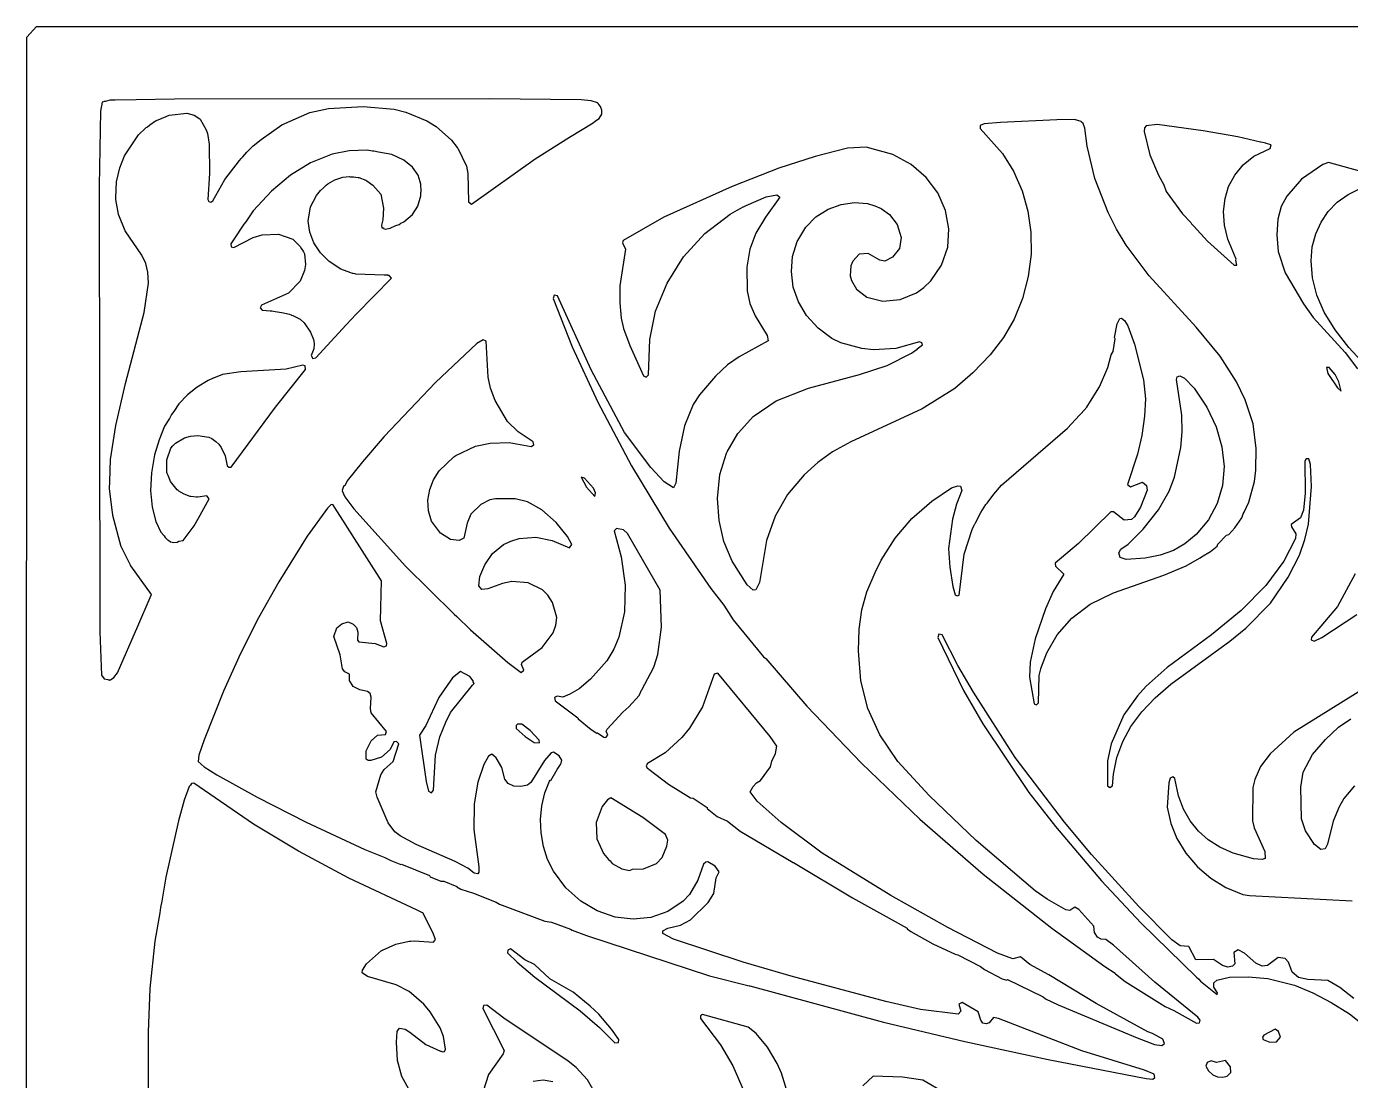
# Model space of a CAD drawing. Header units: millimetres. Extents: x 0 to 300, y 0 to 300.
# Drawn here: x 0 to 191.7, y 147.1 to 299.6 of the extents above; entities that cross this region are included whole.
import ezdxf

# ---------------------------------------------------------------- set-up
doc = ezdxf.new("R2010")
doc.units = ezdxf.units.MM
doc.layers.add('CUT', color=7, linetype='CONTINUOUS')

msp = doc.modelspace()

# ---------------------------------------------------------------- linework, layer by layer
at = {"layer": 'CUT'}
for points in [[(0.0748, 298.1031), (1.4926, 299.6113), (1.4941, 299.6126), (1.498, 299.616), (1.4984, 299.6163), (1.5148, 299.6307), (298.3489, 299.6264), (299.0082, 299.2429), (299.4806, 298.7049), (299.6094, 298.3957), (299.7618, 296.096), (299.936, 267.3332), (300, 1.6787), (298.4906, 0.0757), (1.6787, 0), (0.0715, 1.6072), (0.0366, 146.5612)], [(12.5232, 229.0432), (12.5035, 229.1638), (12.4792, 229.3121), (12.429, 229.6187), (12.0761, 232.776), (12.0936, 233.7955), (12.2114, 236.9543), (12.9569, 241.8745), (14.3588, 247.9906), (17.0655, 258.2518), (17.7147, 262.5098), (17.6291, 264.0827), (17.3115, 265.3509), (16.7188, 266.532), (14.3383, 270.0527), (13.3893, 272.346), (13.388, 272.3519), (13.3845, 272.3667), (13.382, 272.3775), (13.3545, 272.4948), (12.9788, 274.5884), (12.9631, 274.8604), (13.0729, 277.1662), (13.5392, 279.1529), (14.2373, 280.9333), (16.2539, 283.9387), (17.2744, 284.9105), (17.3874, 284.9995), (17.546, 285.1245), (17.8333, 285.3508), (17.8999, 285.4033), (18.7177, 285.9551), (19.6001, 286.3332), (19.6392, 286.3499), (19.9053, 286.4639), (20.6759, 286.794), (23.274, 287.1045), (24.3191, 286.822), (25.1301, 286.2634), (25.1401, 286.2554), (25.1467, 286.25), (25.1531, 286.2449), (25.1692, 286.2319), (25.1766, 286.2215), (26.0348, 284.6974), (26.2312, 284.1484), (26.4722, 282.6208), (26.5359, 278.3488), (26.2924, 274.5952), (26.4164, 274.3239), (26.7341, 274.2232), (27.0133, 274.405), (28.7509, 277.465), (30.8862, 280.223), (31.138, 280.5233), (31.1859, 280.5804), (31.343, 280.7677), (31.9236, 281.46), (32.8517, 282.3544), (34.0167, 283.296), (36.9943, 285.4214), (41.0748, 287.1786), (43.7654, 287.7567), (48.763, 288.0581), (53.246, 287.6631), (54.9347, 287.2389), (57.9783, 285.9691), (59.3432, 285.1462), (61.5795, 283.1733), (62.3882, 282.1353), (62.4033, 282.114), (62.4092, 282.1057), (62.4227, 282.0865), (62.4734, 282.0148), (63.7456, 279.4097), (63.9392, 278.3773), (64.0233, 274.2533), (64.4476, 273.9324), (73.6748, 280.4867), (78.6579, 283.6279), (82.0546, 285.6784), (82.395, 285.9835), (82.9369, 286.3251), (83.3088, 286.9242), (83.351, 287.535), (83.1628, 288.0506), (83.1624, 288.0557), (83.1598, 288.0588), (83.1552, 288.0713), (83.1063, 288.1237), (82.8215, 288.4693), (82.7704, 288.4834), (82.6842, 288.5758), (81.7995, 288.8861), (80.3236, 289.0094), (67.0928, 289.1578), (21.4757, 289.128), (15.9182, 289.0221), (12.8832, 288.9795), (12.7527, 288.9617), (12.1558, 288.9503), (11.4103, 288.779), (11.2244, 288.7537), (11.2226, 288.7359), (10.9732, 288.6786), (10.7521, 287.4012), (10.5742, 276.5593), (10.6337, 212.0347), (10.8962, 205.7596), (11.3051, 205.2134), (11.8014, 205.1427), (11.991, 205.0401), (12.0849, 205.1023), (12.1889, 205.0875), (12.6941, 205.3992), (13.229, 206.1101), (16.1367, 212.8398), (17.957, 216.9759), (17.9427, 217.0197), (18.1145, 217.4173), (15.1287, 221.5751), (15.1027, 221.6122), (15.0916, 221.628), (15.0863, 221.6355), (15.0737, 221.6535), (13.8678, 224.0948), (13.8443, 224.1453), (13.8228, 224.1915), (13.7845, 224.274), (13.7583, 224.3303), (12.5486, 228.8885)], [(148.487, 169.1677), (156.1378, 163.6008), (157.6603, 162.629), (157.7129, 162.5371), (159.1125, 161.4353), (164.8897, 157.832), (166.1239, 157.2417), (169.4159, 155.3774), (169.8487, 155.4284), (169.9633, 155.8488), (169.6, 156.2498), (163.4057, 161.3422), (157.4031, 166.6913), (156.2796, 167.4847), (155.6336, 167.5464), (155.0872, 167.8441), (154.6608, 168.5303), (154.5448, 169.4393), (152.3965, 171.8706), (151.8243, 172.2024), (151.0714, 171.7168), (150.5017, 171.807), (147.7817, 173.3435), (146.0792, 174.5595), (137.5032, 181.8553), (130.7312, 188.3288), (126.1725, 193.2447), (123.5911, 197.1414), (121.8341, 200.9591), (120.8457, 204.9224), (120.4875, 209.2704), (120.5765, 212.4173), (120.9723, 215.2167), (121.7161, 217.8347), (122.8853, 220.6268), (123.7671, 222.3889), (125.8224, 225.576), (128.2201, 228.4257), (131.1021, 230.9504), (133.9565, 232.8754), (134.8728, 233.1727), (135.2754, 233.0952), (135.4348, 232.4779), (134.6582, 230.4993), (134.0955, 228.3398), (133.5339, 224.1076), (133.7097, 221.3872), (134.1576, 218.5818), (134.49, 217.3788), (134.752, 217.2265), (135.073, 217.3337), (135.7729, 223.258), (136.9368, 226.8368), (137.2491, 227.4629), (137.3036, 227.5722), (137.3187, 227.6024), (137.409, 227.7835), (138.1996, 229.3092), (138.9479, 230.4397), (139.0349, 230.5574), (139.0948, 230.6386), (139.2397, 230.8346), (140.0823, 231.9754), (141.1926, 233.2691), (150.7447, 241.5114), (152.4847, 243.4003), (152.6362, 243.5502), (152.7091, 243.6439), (153.5336, 244.539), (154.0746, 245.3978), (154.0773, 245.4013), (154.0895, 245.4215), (155.3769, 247.4653), (156.5857, 250.2608), (157.0853, 252.1001), (157.3555, 252.6198), (157.6533, 254.4363), (157.5627, 254.6045), (157.9234, 256.5888), (158.3084, 257.3652), (158.5881, 257.4025), (159.0154, 257.0923), (159.497, 256.3075), (160.4716, 253.6724), (161.729, 248.498), (162.0315, 245.728), (161.9122, 243.2213), (161.5202, 240.451), (160.865, 237.7407), (159.4255, 233.3372), (159.8622, 232.9965), (161.5833, 233.7022), (162.1769, 233.199), (162.291, 232.5158), (161.3166, 230.0567), (160.4493, 228.6808), (160.0014, 228.2865), (158.9584, 228.1803), (157.4001, 229.3817), (157.0016, 229.3952), (152.3502, 224.8047), (148.9702, 221.9668), (149.0127, 221.5361), (150.2013, 220.3712), (148.6748, 217.8724), (147.5408, 215.3677), (146.0659, 211.0022), (145.3255, 207.6636), (145.2677, 205.4526), (145.9007, 201.5877), (146.2786, 201.471), (146.5638, 201.745), (146.6664, 205.7227), (146.9015, 206.6981), (146.9029, 206.6999), (147.7368, 208.993), (149.2555, 211.5838), (151.3996, 213.9959), (154.0202, 216.0209), (157.3853, 217.6588), (164.711, 220.2198), (167.9272, 221.5599), (169.505, 222.5012), (169.9426, 222.7293), (170.1605, 222.8923), (171.4709, 223.6742), (172.3941, 224.4485), (172.4938, 224.6976), (173.7779, 225.9985), (174.0915, 226.1161), (174.9551, 227.069), (175.9974, 228.5282), (176.1615, 229.1026), (176.3366, 229.3532), (177.0006, 230.7723), (177.818, 233.7651), (178.0221, 235.4118), (178.0513, 238.5743), (177.6054, 242.1356), (176.4544, 245.5801), (175.2102, 248.1847), (172.8466, 251.9049), (169.3557, 256.1353), (162.5493, 263.5701), (159.2437, 267.9775), (157.8625, 270.3168), (156.6237, 272.7048), (154.6893, 277.6151), (153.5799, 282.3181), (153.2757, 284.9304), (153.0375, 285.5855), (152.7639, 285.777), (152.7403, 285.8772), (151.7382, 286.1471), (149.2001, 286.1203), (141.0435, 285.733), (138.6659, 285.5236), (138.0861, 285.3091), (138.0913, 284.8489), (141.3234, 281.2439), (142.9483, 278.686), (144.1899, 275.8627), (145.028, 272.9143), (145.4451, 269.8516), (145.4712, 266.6647), (145.0479, 263.4541), (144.2197, 260.289), (143.0072, 257.2838), (141.5009, 254.6067), (139.5623, 252.1015), (137.0472, 249.4953), (134.4184, 247.2607), (129.6902, 244.3001), (119.3702, 239.512), (116.7424, 238.0663), (114.5882, 236.5341), (112.6174, 234.7427), (110.2278, 231.906), (108.4341, 228.7539), (107.1681, 225.2419), (106.1652, 219.1853), (105.6403, 218.0874), (105.2248, 218.0442), (104.3825, 218.822), (102.2039, 222.2542), (100.9988, 225.1098), (100.2974, 228.1555), (100.0595, 231.347), (100.3961, 234.7869), (101.4044, 237.889), (101.4858, 238.0568), (103.0272, 240.7401), (103.0372, 240.7518), (103.051, 240.7678), (103.0605, 240.7789), (103.1136, 240.8408), (105.2644, 243.1931), (105.3883, 243.3015), (108.5843, 245.4574), (113.2404, 247.278), (120.6184, 249.2504), (124.6571, 250.5765), (128.1704, 252.3459), (128.5152, 252.6076), (128.9786, 252.9187), (128.9814, 252.9613), (129.7515, 253.5457), (129.6494, 253.8582), (129.3444, 253.9812), (125.8922, 253.0356), (122.6435, 252.8567), (120.9764, 253.0409), (117.9466, 253.8646), (116.6285, 254.4953), (114.6308, 255.9784), (112.9772, 257.7927), (111.8119, 259.7678), (111.0534, 261.9228), (110.7798, 264.1701), (110.9578, 266.3546), (111.6152, 268.4932), (111.6189, 268.5008), (111.6221, 268.5075), (111.6349, 268.5335), (111.6882, 268.6421), (112.8427, 270.583), (114.3127, 272.0799), (116.1068, 273.1889), (117.9641, 273.8762), (119.9152, 274.1805), (121.7796, 274.0279), (122.8492, 273.6882), (123.779, 273.2999), (124.99, 272.4459), (126.076, 270.9764), (126.6545, 269.1184), (126.4071, 267.5073), (125.4021, 266.2297), (124.321, 265.6931), (123.5969, 265.7968), (121.906, 266.7695), (120.6007, 266.6726), (119.6508, 265.686), (119.3742, 264.994), (119.3067, 263.5699), (119.4842, 262.8674), (120.2062, 261.6011), (121.6772, 260.4523), (124.0255, 259.8883), (126.5434, 260.1014), (128.8718, 261.0958), (129.9725, 261.8655), (130.9502, 262.8169), (132.521, 265.1079), (133.4067, 267.6839), (133.5866, 270.3687), (133.0897, 273.0143), (131.9539, 275.5374), (130.2792, 277.757), (128.1122, 279.6379), (125.4443, 281.1138), (121.5924, 282.1869), (118.901, 282.0158), (114.2399, 280.7998), (108.9506, 279.1063), (102.1976, 276.4888), (92.3278, 272.0299), (86.4366, 268.6729), (86.3452, 268.314), (86.7492, 267.4227), (85.9463, 262.089), (85.9171, 259.641), (86.1496, 257.4032), (86.4783, 255.9102), (87.392, 253.4674), (89.3508, 249.096), (89.7637, 248.8915), (90.0827, 249.2239), (90.2933, 254.318), (91.0814, 258.4483), (92.7815, 262.5039), (95.1469, 266.2804), (98.2362, 269.6723), (101.8988, 272.4604), (102.9147, 273.0422), (103.4737, 273.3462), (103.7954, 273.5212), (103.8368, 273.5438), (104.2073, 273.7453), (107.1041, 275.002), (108.6558, 275.2831), (109.1067, 274.948), (107.0118, 272.0193), (105.6299, 269.7194), (104.7653, 267.3841), (104.3183, 264.7935), (104.3759, 261.3928), (104.7821, 259.5211), (105.5224, 257.7693), (107.2846, 254.8969), (107.4089, 254.1405), (103.2297, 251.8113), (101.5401, 250.6459), (99.7838, 249.0383), (97.4494, 246.3141), (96.5717, 244.9045), (95.2822, 241.8168), (94.5234, 238.1958), (94.0443, 233.5652), (93.6862, 232.8836), (92.3698, 233.7505), (90.4101, 235.8266), (86.6233, 240.8768), (81.7949, 249.9679), (76.9308, 260.6665), (76.447, 260.7463), (76.2685, 260.2897), (79.0512, 253.2651), (82.7335, 245.247), (87.6218, 236.0372), (93.0951, 227.0551), (99.1341, 218.2802), (100.9758, 215.8937), (102.353, 213.7874), (106.7306, 208.3974), (107.0754, 208.1675), (113.0138, 201.2799), (120.9113, 193.0246), (129.3789, 184.9432), (138.5268, 176.9573)], [(175.4256, 283.6813), (170.386, 284.5458), (163.7372, 285.4334), (162.1587, 285.2658), (161.9096, 284.9497), (161.8607, 284.4138), (162.6711, 281.0547), (163.9215, 278.1346), (164.7127, 276.7359), (165.0386, 275.7583), (167.3912, 272.5422), (168.5824, 271.2435), (168.7173, 271.0653), (169.061, 270.7217), (171.0242, 268.5815), (174.8658, 265.0973), (175.2827, 265.0675), (175.1072, 265.8083), (175.1522, 265.9382), (173.9452, 268.8684), (173.4675, 270.9036), (173.3467, 272.8484), (173.5587, 274.7574), (174.066, 276.4922), (174.9608, 278.1393), (176.1776, 279.5995), (177.7215, 280.8604), (180.1032, 281.9698), (180.2196, 282.5015), (179.4983, 282.679), (179.4595, 282.7416), (178.7372, 282.8982), (178.6782, 282.8808)], [(42.584, 266.896), (41.6556, 268.3065), (41.0434, 269.8691), (40.8318, 271.4396), (41.0692, 272.9755), (41.1201, 273.3047), (41.126, 273.343), (41.1391, 273.4276), (41.1758, 273.5239), (42.026, 275.1495), (42.5854, 275.8995), (43.0226, 276.2912), (43.2666, 276.5098), (43.4464, 276.6709), (43.6462, 276.8498), (44.6794, 277.426), (45.8478, 277.8093), (46.7783, 277.9086), (46.9374, 277.8938), (47.0675, 277.8817), (47.3579, 277.8547), (48.0387, 277.7915), (48.1485, 277.7769), (49.1549, 277.3747), (49.3114, 277.2906), (50.2002, 276.6816), (51.3193, 275.376), (51.7269, 273.3512), (51.6212, 271.6704), (51.4274, 270.8971), (51.5016, 270.4959), (51.7001, 270.4728), (51.7143, 270.4079), (51.9861, 270.2919), (52.6674, 270.4264), (53.5067, 270.8222), (53.9848, 270.9941), (54.2246, 271.1609), (54.6611, 271.3668), (55.9183, 272.4154), (56.7049, 273.6454), (57.1143, 275.1382), (57.1139, 275.5901), (57.1653, 275.755), (57.1214, 276.8277), (57.0128, 277.1564), (56.7465, 278.1108), (55.9047, 279.293), (54.6656, 280.2653), (52.9366, 281.0874), (50.9807, 281.428), (50.3206, 281.5658), (50.1507, 281.5725), (49.354, 281.7113), (46.7605, 281.6255), (44.2966, 281.1497), (41.1747, 279.9094), (38.2581, 278.139), (35.4875, 275.8081), (32.8549, 272.9368), (31.7973, 271.3786), (31.5036, 271.0252), (30.0052, 268.7383), (29.6158, 268.1646), (29.682, 267.7437), (30.0579, 267.6252), (32.8636, 269.1146), (34.1396, 269.4754), (36.5055, 269.5955), (38.6128, 268.8509), (39.6682, 267.7787), (39.8703, 267.4516), (39.9664, 267.2962), (39.9803, 267.2736), (40.1414, 267.0131), (40.2622, 266.7364), (40.4421, 265.1747), (40.3094, 264.3355), (39.6358, 262.752), (37.9515, 261.0317), (34.0555, 259.315), (33.8624, 258.9264), (34.1487, 258.6003), (35.3117, 258.4984), (35.5589, 258.4616), (35.781, 258.4285), (36.0341, 258.3908), (36.9893, 258.2484), (38.1279, 258.0058), (38.3446, 257.9013), (38.3922, 257.8783), (38.5852, 257.7852), (39.4872, 257.3501), (39.6423, 257.2744), (40.2479, 256.7421), (41.1638, 255.3965), (41.5898, 254.3423), (41.678, 253.8088), (41.6826, 253.7811), (41.6873, 253.7528), (41.7065, 253.6365), (41.6254, 252.9783), (41.2503, 252.0013), (41.4811, 251.6043), (41.9032, 251.676), (46.295, 256.4455), (47.7451, 257.9912), (52.895, 263.2045), (52.5666, 263.6081), (52.3504, 263.617), (52.3337, 263.6351), (51.8104, 263.6393), (47.7397, 263.8072), (47.6079, 263.8333), (47.3218, 263.89), (47.2263, 263.9089), (46.9745, 263.9587), (45.5392, 264.5178), (43.8597, 265.6114)], [(61.97, 214.5808), (62.3298, 214.2479), (64.3133, 212.3081), (69.7343, 207.5722), (71.6665, 206.1311), (72.0188, 206.4686), (71.6814, 207.2965), (71.8162, 207.6366), (74.702, 209.7822), (76.2918, 211.8997), (76.6855, 213.0013), (76.7992, 214.1095), (76.2131, 216.2741), (75.5354, 217.3159), (74.7331, 218.1177), (72.6901, 219.1296), (70.3039, 219.2944), (68.971, 219.0259), (66.8365, 218.2567), (65.9356, 218.1713), (65.5461, 218.6792), (65.6798, 220.0333), (66.4135, 221.7362), (67.5211, 223.3553), (69.1135, 224.6469), (70.1768, 225.1672), (71.3583, 225.5503), (73.773, 225.7271), (76.1604, 225.2497), (78.6648, 224.1951), (78.9775, 224.6494), (78.3652, 225.8294), (76.7206, 227.8656), (74.6423, 229.7067), (72.5891, 230.851), (70.7761, 231.265), (67.9412, 231.2657), (67.1157, 231.1107), (65.7927, 230.454), (64.3557, 229.07), (63.817, 227.7714), (63.351, 225.6068), (62.6927, 225.251), (61.4383, 225.3891), (59.9545, 226.2893), (58.6677, 228.0293), (58.2187, 229.532), (58.164, 231.1052), (58.4353, 232.6047), (58.9845, 234.0394), (59.7698, 235.3481), (61.8862, 237.3457), (62.1884, 237.5427), (65.0662, 238.8829), (67.1589, 239.3271), (69.9314, 239.4279), (73.1011, 238.8461), (73.4774, 239.1098), (73.3699, 239.5245), (71.198, 240.9861), (69.6589, 242.4918), (67.8904, 245.4958), (67.2176, 247.2706), (66.8586, 248.8863), (66.5975, 254.0763), (66.1476, 254.288), (65.2285, 253.7386), (59.2288, 248.1205), (51.8287, 240.2746), (48.6797, 236.6505), (46.4848, 233.861), (46.1423, 233.1777), (45.9854, 233.1773), (45.7155, 232.5245), (45.7655, 232.4258), (45.76, 232.4148), (46.1326, 231.5859), (47.4348, 229.8091), (54.89, 221.5234), (61.9688, 214.6009)], [(26.166, 231.7131), (24.8541, 231.5226), (24.7338, 231.5192), (24.6958, 231.5181), (24.6691, 231.5173), (24.6461, 231.5167), (23.8314, 231.596), (23.8193, 231.5984), (23.8083, 231.6006), (23.7813, 231.6059), (23.7324, 231.6157), (22.8416, 231.9425), (22.0703, 232.4071), (22.036, 232.4391), (22.0309, 232.4439), (21.9816, 232.4901), (21.8612, 232.6028), (20.9084, 233.7697), (20.8406, 233.9353), (20.5474, 234.6502), (20.4193, 234.9628), (20.3678, 235.0884), (20.3396, 236.939), (20.9222, 238.5876), (21.2237, 238.9502), (21.6251, 239.3335), (22.8909, 240.1184), (23.7918, 240.3428), (24.8304, 240.4401), (26.4458, 240.183), (26.8584, 240.0002), (27.4414, 239.5789), (27.8695, 239.1744), (28.2389, 238.7013), (28.8137, 237.4815), (29.0886, 236.0439), (29.3111, 235.838), (29.6479, 235.8726), (36.0755, 244.5569), (40.4361, 249.9966), (40.3707, 250.5098), (40.0549, 250.6013), (37.6244, 250.028), (31.0577, 249.6418), (28.4085, 249.281), (27.0947, 248.7316), (27.087, 248.7297), (27.0774, 248.7244), (26.3587, 248.4238), (24.7698, 247.4572), (23.3321, 246.3167), (22.0706, 245.0018), (21.3887, 243.9188), (21.0546, 243.4821), (20.7332, 242.878), (20.0347, 241.7687), (19.2348, 239.8202), (18.5753, 237.6576), (18.1119, 235.0217), (17.991, 232.463), (18.226, 230.054), (18.7536, 228.0048), (19.4805, 226.463), (19.9706, 225.9084), (20.1196, 225.6862), (20.2795, 225.5588), (20.4545, 225.3608), (20.6033, 225.3009), (20.8923, 225.0707), (21.3666, 224.96), (21.8723, 225.0081), (22.0857, 225.1271), (22.7275, 225.2648), (24.3064, 227.3661), (24.9253, 228.4872), (24.9258, 228.488), (24.9294, 228.4948), (26.4696, 231.285)], [(190.0235, 248.2124), (189.4875, 249.2845), (188.6536, 250.2672), (188.2367, 250.2672), (188.4452, 249.4036), (189.8448, 247.3488), (190.3808, 246.8723)], [(167.6887, 248.7477), (169.0899, 247.2783), (170.9386, 244.5333), (172.2508, 241.7025), (173.1098, 238.7858), (173.4074, 235.9761), (173.1955, 233.2257), (172.439, 230.6234), (171.1846, 228.2605), (169.3705, 226.1322), (167.7271, 224.7882), (166.0884, 223.8028), (164.1644, 223.1427), (162.0004, 222.6922), (159.2306, 222.5144), (158.3854, 222.7968), (158.1596, 223.4609), (158.4643, 223.9767), (159.5407, 224.7232), (161.7185, 226.8737), (163.9366, 229.6814), (165.4623, 232.4065), (166.2309, 234.4099), (167.179, 238.7169), (167.3293, 240.9962), (167.2985, 243.3944), (166.5279, 248.5417), (166.6379, 248.9456), (166.9995, 249.0702)], [(185.6496, 227.6241), (186.0614, 233.0772), (185.9129, 236.2576), (185.6839, 237.048), (185.2788, 237.0579), (185.0843, 236.7412), (185.1409, 232.1002), (184.9229, 229.626), (184.4614, 228.5373), (183.139, 227.5545), (183.1583, 227.226), (183.7929, 226.2313), (183.7395, 225.5515), (182.0802, 222.2377), (179.44, 218.7227), (175.9093, 215.1299), (171.604, 211.6003), (165.1643, 206.8889), (162.1308, 204.1502), (160.8712, 202.7696), (158.9268, 200.0234), (157.0528, 195.8071), (156.5507, 193.3521), (156.5316, 189.7538), (156.8757, 189.49), (157.2656, 189.7432), (157.3862, 191.4513), (157.8934, 193.842), (158.755, 196.1492), (159.9183, 198.3249), (161.4988, 200.4493), (163.4193, 202.4869), (165.6989, 204.4705), (174.2514, 210.6704), (176.552, 212.5829), (180.1419, 216.2015), (182.716, 219.924), (184.3258, 223.1444), (185.1217, 225.3888)], [(80.3162, 234.4245), (81.0905, 232.9654), (82.3412, 231.5955), (82.4008, 232.1315), (82.1328, 232.8165), (80.8225, 234.2757)], [(62.8953, 174.8062), (64.7714, 174.2106), (64.7738, 174.22), (68.0283, 172.9192), (68.0386, 172.9155), (68.5236, 172.6026), (75.0751, 170.1606), (76.028, 170.0117), (76.0316, 170.0188), (78.8021, 169.0148), (79.0357, 168.8503), (81.0905, 168.0761), (98.8986, 162.2691), (104.6758, 160.8099), (104.7548, 160.8066), (124.1174, 155.5329), (135.9051, 152.7349), (147.9612, 150.1452), (162.1185, 147.4088), (163.0904, 147.3021), (163.4045, 147.5517), (163.2755, 147.9983), (161.915, 148.5757), (152.8238, 151.4086), (140.7432, 156.0604), (140.038, 156.2207), (139.3938, 155.4659), (138.958, 155.3), (138.5097, 155.4072), (138.1903, 155.8526), (137.8177, 157.0588), (135.4781, 158.4103), (135.0141, 158.1642), (135.32, 157.1268), (134.9426, 156.7036), (129.4563, 157.3913), (124.4236, 158.5529), (110.7505, 162.217), (103.7769, 164.2436), (93.6913, 167.5573), (92.1822, 168.3928), (92.187, 168.7766), (92.8969, 169.1447), (94.7424, 169.594), (96.162, 170.3358), (98.703, 172.8509), (99.5287, 174.1529), (99.8891, 176.4144), (100.3378, 177.2795), (99.7465, 178.0962), (98.694, 178.7453), (98.3676, 178.7196), (98.0524, 178.4083), (97.2479, 176.0705), (96.0155, 174.0386), (95.1006, 173.0365), (92.8884, 171.5526), (90.4486, 170.6693), (87.8769, 170.428), (85.2419, 170.761), (82.6734, 171.6524), (80.2826, 173.0587), (78.1374, 174.9623), (76.3138, 177.3988), (75.4468, 179.1054), (74.8783, 180.9566), (74.5427, 182.9191), (74.449, 184.8842), (74.6645, 186.8643), (75.0837, 188.7161), (75.7708, 190.4215), (75.8504, 190.543), (75.9387, 190.5297), (76.8882, 192.125), (77.367, 192.8547), (77.4234, 193.0241), (77.4276, 193.0312), (77.4283, 193.0387), (77.5604, 193.4351), (77.1687, 194.0955), (76.3481, 194.6103), (75.9883, 194.5386), (75.0197, 193.431), (73.0427, 190.2258), (72.5506, 189.8542), (71.6164, 189.6365), (70.5965, 189.7066), (69.7674, 190.0912), (69.2986, 190.7158), (68.8715, 192.4008), (68.0544, 193.7902), (67.4099, 194.3287), (66.912, 194.0428), (66.2672, 192.8117), (65.3664, 190.2528), (64.8618, 187.152), (64.8029, 183.4132), (65.5168, 178.0354), (65.5452, 177.2555), (65.3927, 176.9967), (64.8358, 177.1019), (63.934, 177.809), (62.092, 178.815), (56.4382, 181.255), (54.1243, 182.5072), (53.3528, 183.1003), (52.4126, 184.4049), (50.7957, 188.0832), (50.6254, 188.8583), (51.322, 191.3161), (51.8425, 192.1009), (53.1134, 193.2671), (53.9514, 195.8093), (53.6272, 196.1498), (53.2349, 196.0947), (52.6825, 194.9992), (51.4189, 193.9084), (49.8931, 193.4172), (49.5234, 193.3967), (49.2227, 193.6139), (49.2042, 194.8173), (49.9401, 196.2664), (50.8405, 197.0647), (52.016, 197.1739), (52.1754, 197.6177), (49.9582, 200.3024), (49.8209, 200.9335), (49.9385, 202.5713), (49.7779, 203.0863), (49.4153, 203.3816), (48.2829, 203.6173), (47.3248, 204.1367), (46.7941, 204.9681), (46.7819, 205.8831), (46.1446, 206.2412), (45.7803, 206.6963), (45.4654, 208.6901), (44.5209, 211.3387), (44.9465, 212.6032), (45.686, 213.1748), (46.597, 213.4552), (47.3507, 213.1256), (47.8321, 212.6367), (48.0028, 211.9845), (47.9694, 210.8464), (48.1379, 210.5672), (50.5339, 210.3328), (51.7948, 209.8452), (52.1348, 209.9854), (52.2056, 210.3566), (51.2797, 213.6404), (51.4151, 219.4309), (44.3995, 230.4372), (44.0749, 230.4074), (43.5971, 229.9255), (40.6732, 225.8768), (36.574, 219.2822), (33.6261, 214.0711), (31.0101, 208.8982), (28.5422, 203.4564), (25.7475, 196.4096), (25.0077, 194.1892), (24.8855, 193.276), (25.7441, 192.5028), (27.6182, 191.3393), (33.4254, 188.1228), (40.5372, 184.4628), (49.0382, 180.5095), (51.913, 179.3604), (52.7869, 178.9625), (54.2528, 178.3766), (54.3106, 178.4021), (58.3822, 176.7747), (58.488, 176.5632), (60.0067, 175.9676), (60.4632, 175.9429), (62.3241, 175.1991), (62.3593, 175.1338)], [(89.0896, 203.6), (89.1231, 203.6443), (90.8601, 206.9313), (91.4326, 208.7687), (91.9569, 212.7037), (91.7766, 218.0531), (87.0582, 226.2526), (86.4868, 226.8122), (85.4765, 227.0063), (85.1269, 226.6486), (86.1223, 222.9013), (86.7202, 218.7599), (86.6308, 214.9118), (85.7781, 211.2582), (85.0797, 209.5357), (84.0392, 207.8414), (81.6773, 205.2037), (80.0378, 203.8022), (78.7084, 203.0261), (77.6806, 202.5945), (76.8793, 202.7264), (76.4991, 202.5139), (76.5803, 202.0542), (79.8566, 199.5627), (79.9291, 199.4338), (81.7754, 197.8852), (82.6093, 197.3492), (82.7155, 197.4276), (83.6189, 196.7808), (83.9166, 196.7426), (84.2004, 197.073), (83.98, 197.6506), (84.0809, 197.924), (86.3886, 200.41), (87.2251, 201.1908), (88.714, 202.7988)], [(61.7352, 205.3915), (59.7237, 202.5055), (57.865, 198.4643), (56.922, 197.0542), (57.8915, 190.3542), (58.2175, 188.9689), (58.66, 188.7502), (58.9608, 189.1028), (59.2354, 194.1752), (59.8601, 196.8187), (60.7333, 198.9503), (61.4192, 200.3665), (64.5972, 204.3098), (64.831, 204.5558), (64.7118, 204.7941), (64.7047, 204.792), (64.7144, 204.9517), (64.2173, 205.5561), (62.8844, 206.3098)], [(127.5371, 169.1603), (127.5463, 169.0588), (128.0824, 168.6419), (131.2688, 166.8849), (134.4849, 165.3662), (134.8749, 165.3012), (138.1486, 163.6057), (138.7136, 163.1625), (141.3044, 161.8224), (141.9893, 161.6437), (142.0718, 161.6953), (147.1126, 159.2422), (147.2075, 159.2019), (147.5581, 158.9338), (149.3746, 158.0404), (160.8099, 153.2757), (163.3412, 152.293), (164.3834, 152.1441), (164.8004, 152.4717), (164.5621, 153.0971), (163.0731, 153.9011), (162.3836, 154.1502), (154.9043, 158.2425), (148.0462, 162.4166), (145.3166, 163.8707), (143.9559, 165.0201), (142.8266, 164.712), (140.6144, 165.5362), (133.4001, 169.2628), (125.1507, 173.8789), (115.2242, 180.0194), (109.2712, 184.4172), (105.81, 187.5207), (104.8241, 188.8818), (105.244, 189.6611), (105.7365, 190.1867), (106.3136, 190.5), (107.7431, 192.4952), (107.9513, 193.2954), (108.4867, 194.4119), (108.652, 195.505), (107.7198, 196.8712), (100.1427, 206.0584), (99.6142, 205.8942), (97.9032, 201.1744), (96.0166, 198.1015), (94.9036, 196.7502), (92.5218, 194.517), (89.9371, 192.9696), (89.7501, 192.6494), (89.916, 192.3178), (90.07, 192.2161), (90.1137, 192.1676), (93.0023, 189.9937), (96.1589, 187.9985), (96.5382, 187.9468), (98.5584, 186.6133), (98.571, 186.45), (100.0302, 185.3183), (101.5192, 184.6334), (103.3655, 183.1742), (111.0486, 178.6478), (111.0984, 178.6691), (119.6381, 173.5599)], [(70.906, 198.4511), (70.9357, 198.0639), (72.2163, 196.8727), (73.5563, 196.0389), (74.3008, 195.9794), (74.271, 196.3367), (72.9607, 197.7364), (71.7696, 198.6595), (71.1442, 198.6893)], [(92.873, 181.8699), (92.5654, 182.685), (89.246, 185.1782), (84.6525, 187.9966), (84.138, 187.7417), (83.3584, 186.7295), (82.5221, 184.4508), (82.6083, 182.0894), (83.5576, 179.9602), (84.3042, 179.0719), (84.5435, 178.8954), (84.8427, 178.5286), (86.2423, 177.7544), (87.3144, 177.4864), (87.7842, 177.6842), (89.3566, 177.7236), (91.2395, 178.5214), (92.0516, 179.3898), (92.7606, 181.0002)], [(72.1709, 164.5591), (70.1055, 166.1391), (69.7137, 165.9711), (69.6918, 165.5773), (71.0829, 164.206), (73.6331, 162.0715), (80.1843, 157.1875), (83.0139, 154.7749), (85.2348, 152.5582), (85.7525, 152.6009), (85.8103, 153.0578), (84.7327, 154.522), (82.919, 156.7173), (81.658, 157.8642), (79.163, 159.9072), (75.8074, 161.8075), (73.5648, 163.9098)], [(179.1797, 153.6452), (178.9817, 153.3739), (179.0684, 153.0495), (180.0601, 152.649), (181.0089, 152.6997), (181.5883, 153.3646), (181.2983, 154.1995), (180.8274, 154.5232)], [(171.7839, 147.9164), (172.4479, 147.6158), (173.2413, 147.5639), (173.844, 147.7495), (174.3751, 148.2825), (174.3574, 149.0567), (173.6138, 149.9826), (172.3249, 149.701), (171.5673, 149.9497), (170.991, 149.7), (170.7902, 149.1626), (171.1371, 148.5203)]]:
    msp.add_lwpolyline(points, close=True, dxfattribs=at)
for points in [[(193.0734, 278.6898), (188.5543, 279.9262), (187.6963, 279.6734), (184.6117, 277.551), (182.4793, 275.0646), (181.6902, 273.5953), (181.1816, 271.754), (181.0322, 269.4628), (181.2414, 267.08), (182.2572, 263.9765), (184.8948, 259.4997), (186.3234, 257.5377), (190.9667, 252.4761), (192.7367, 250.1036)], [(193.9448, 250.5167), (191.4841, 253.1553), (189.4779, 255.7279), (187.9199, 258.2959), (186.8475, 260.7707), (186.2104, 263.2445), (186.0329, 265.7157), (186.1839, 267.7222), (186.6796, 269.6292), (187.4582, 271.3337), (188.4741, 272.8594), (189.7984, 274.2202), (191.3673, 275.3246), (193.1327, 276.1912)], [(192.3939, 220.4441), (189.8437, 215.7008), (186.0875, 211.2804), (186.0375, 210.8825), (186.4794, 210.6599), (187.56, 211.1967), (192.642, 214.5258)], [(192.2014, 158.9895), (190.1607, 160.5553), (188.428, 161.5637), (185.5571, 161.704), (184.19, 162.0047), (183.2918, 162.757), (182.7635, 164.242), (182.2444, 164.7601), (181.2693, 164.9245), (179.7246, 163.7201), (178.9373, 163.6416), (178.0207, 164.0932), (176.3877, 165.5409), (175.4543, 166.0214), (174.8063, 165.6379), (174.9518, 164), (174.6523, 163.6558), (173.9571, 163.5232), (173.2045, 163.7438), (171.9051, 164.5931), (169.3192, 164.5554), (168.305, 166.4708), (167.0762, 166.6008), (165.8714, 167.4528), (161.0717, 172.2828), (154.2163, 179.8239), (150.3102, 184.5057), (143.1956, 193.8231), (137.1326, 203.2892), (134.8942, 207.1396), (132.6248, 211.6129), (132.1393, 211.69), (131.9651, 211.2303), (135.6873, 203.5448), (138.5096, 198.7327), (145.1721, 188.7999), (149.0065, 183.8362), (155.6613, 175.993), (161.38, 169.9168), (169.4036, 162.0714), (169.7843, 161.7524), (169.982, 161.4948), (172.4239, 159.5294), (172.4834, 159.7676), (171.9252, 160.5938), (171.9325, 161.2169), (172.3667, 161.6089), (174.213, 162.0325), (176.8822, 162.1205), (179.7342, 161.8829), (183.6106, 160.8949), (186.2582, 159.7999), (188.9197, 158.3932), (191.5556, 156.744), (196.1195, 153.1171)], [(196.0012, 205.2714), (183.4927, 197.4958), (180.0945, 194.3898), (178.6668, 192.5603), (177.8456, 190.6446), (177.6024, 189.5217), (177.5153, 184.6813), (177.7518, 183.6718), (179.3254, 180.2261), (179.3456, 179.2298), (178.9375, 179.0932), (177.6983, 179.1841), (174.7268, 179.9922), (172.8013, 180.8456), (171.1147, 181.9234), (169.7317, 183.1886), (168.5143, 184.6732), (167.5406, 186.3688), (166.8263, 188.2931), (166.3082, 190.7998), (165.9987, 191.061), (165.6033, 190.8737), (165.4207, 190.1778), (165.1896, 186.6348), (165.6877, 184.3091), (166.5825, 182.1117), (167.9034, 180.0161), (169.5884, 178.0316), (171.5072, 176.376), (173.6813, 175.0122), (176.1204, 174.0253), (177.1179, 173.8539), (191.9426, 173.0799)], [(192.2821, 189.7504), (190.7737, 187.8945), (190.0694, 186.6965), (189.2064, 184.6161), (188.38, 181.3041), (188.0412, 180.6295), (187.4162, 180.5373), (186.5086, 181.2703), (185.2231, 183.2534), (184.6026, 184.9773), (184.5132, 189.5544), (184.8768, 191.7435), (186.24, 194.2703), (188.1072, 196.4732), (189.9598, 198.2153), (191.7507, 199.4636)], [(56.6446, 143.602), (54.3716, 147.6683), (53.752, 150.0176), (53.6036, 152.6611), (53.707, 154.2155), (53.8934, 154.506), (54.0492, 154.6745), (54.8692, 154.5443), (55.5119, 154.0736), (57.8759, 152.2976), (59.4207, 151.612), (59.9749, 151.3304), (60.0651, 151.326), (60.2835, 151.229), (60.5748, 151.3229), (60.7188, 151.6256), (60.4072, 153.4565), (59.922, 154.7299), (58.48, 157.0353), (57.5443, 158.1502), (55.4416, 159.9653), (53.5464, 160.963), (49.385, 162.1644), (48.6339, 162.6767), (48.689, 163.0914), (49.2829, 163.992), (51.4406, 165.9005), (51.564, 165.9761), (53.5265, 166.8416), (55.4403, 167.2526), (55.4615, 167.254), (55.5283, 167.2582), (55.6206, 167.2641), (56.2071, 167.3014), (58.9786, 167.1241), (59.2393, 167.5104), (58.8867, 168.5374), (57.409, 171.3494), (57.2924, 171.4045), (57.2893, 171.4105), (56.5964, 171.7328), (46.696, 176.4029), (39.4401, 180.2846), (32.9078, 184.1926), (24.2784, 190.1243), (23.951, 190.0691), (23.7899, 189.8646), (23.7848, 189.863), (23.7808, 189.8531), (23.6007, 189.6245), (22.8579, 187.6766), (22.0312, 184.6646), (20.2199, 176.528), (19.6295, 173.0632), (19.4448, 172.1163), (19.342, 171.3762), (18.6415, 167.2652), (17.9, 160.4155), (17.6321, 154.0805), (17.6615, 143.697)], [(82.764, 144.58), (81.2688, 147.1773), (79.5925, 148.9686), (78.4417, 149.9145), (69.1271, 156.1056), (66.6932, 158.01), (66.1822, 157.9389), (66.1271, 157.5161), (69.1796, 151.4337), (69.0272, 150.959), (66.9329, 147.9563), (66.1664, 145.5633)], [(110.4603, 144.55), (109.3384, 148.1548), (108.7354, 149.5685), (107.2965, 151.9132), (105.6613, 153.8992), (104.5377, 154.8067), (97.897, 156.67), (97.5926, 156.4702), (97.6052, 156.0732), (100.5258, 152.2398), (102.278, 149.2186), (103.9212, 145.4524)], [(132.9572, 145.2968), (129.802, 147.1318), (126.8803, 147.5869), (122.6197, 147.7505), (121.0965, 146.3194)], [(73.4047, 147.0135), (74.8298, 147.2014), (76.2198, 146.98)]]:
    msp.add_lwpolyline(points, dxfattribs=at)

doc.saveas('drawing.dxf')
